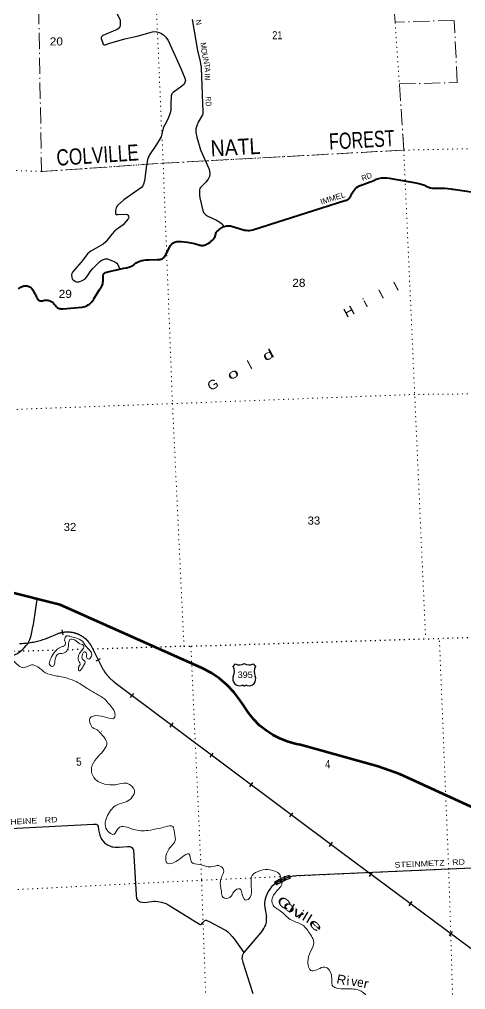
# Model space of a CAD drawing. Header units: feet. Extents: x 733631 to 986127, y 195788 to 388968.
# Drawn here: x 786184 to 795868, y 303644 to 324678 of the extents above; entities that cross this region are included whole.
import ezdxf
from ezdxf.enums import TextEntityAlignment as Align

# ---------------------------------------------------------------- set-up
doc = ezdxf.new("R2010")
doc.units = ezdxf.units.FT
doc.header["$LTSCALE"] = 70
doc.linetypes.add('DOT_DASHED', pattern=[7.7, 5, -1.2, 0.3, -1.2])
doc.linetypes.add('DOTTED', pattern=[1.5, 0.3, -1.2])
for name, color, linetype, lineweight in [('16', 7, 'Continuous', 25), ('20', 7, 'Continuous', 70), ('26', 7, 'Continuous', 40), ('29', 7, 'Continuous', 25), ('31', 7, 'Continuous', 13), ('34', 7, 'Continuous', 25), ('39', 7, 'Continuous', 13), ('44', 7, 'DOT_DASHED', 13), ('6', 7, 'DOTTED', 25), ('7', 7, 'DOTTED', 13)]:
    doc.layers.add(name, color=color, linetype=linetype, lineweight=lineweight)
for name, color, linetype in [('27', 7, 'Continuous'), ('30', 7, 'Continuous'), ('41', 7, 'Continuous'), ('42', 7, 'Continuous')]:
    doc.layers.add(name, color=color, linetype=linetype)

msp = doc.modelspace()

# ---------------------------------------------------------------- linework, layer by layer
at = {"layer": '16'}
for p, q in [((790821.79, 310646.79), (790873.1, 310705.55)), ((791064.86, 310711.52), (791064.58, 310711.32)), ((791256.95, 310705.64), (791308.34, 310646.79))]:
    msp.add_line(p, q, dxfattribs=at)
for centre, radius, start, end in [((790964.18, 310863.21), 182.07, 239.97227, 303.45418), ((791165.96, 310862.71), 181.52, 236.33975, 300.08743), ((791165.95, 310863.21), 182.07, 236.54582, 236.59441), ((790628.81, 310536.16), 222.05, 332.97043, 29.75871), ((791501.31, 310536.16), 222.05, 150.24129, 207.02957), ((790968, 310381.26), 151.42, 159.09177, 283.81923), ((791162.12, 310381.26), 151.42, 256.18077, 20.90823)]:
    msp.add_arc(centre, radius, start, end, dxfattribs=at)
for centre, major_axis, start_param, end_param in [((791023.34, 310182.44), (-19.56, 51.67), 4.95877769, 6.28318531), ((791106.79, 310182.44), (19.56, 51.67), 0, 1.32637542)]:
    msp.add_ellipse(centre, major_axis=major_axis, ratio=0.929097, start_param=start_param, end_param=end_param, dxfattribs=at)
at = {"layer": '20'}
msp.add_lwpolyline([(796324.87, 307455.01), (794869, 308115.95), (794439.51, 308317.02), (793972, 308479.95), (792286, 308948.95), (792195.35, 308965.77), (792020.42, 309012.77), (791851.35, 309077.79), (791690.01, 309160.13), (791538.16, 309258.88), (791397.46, 309372.96), (791269.46, 309501.13), (791155.56, 309641.98), (791057, 309793.95), (790978.96, 309914.04), (790844.1, 310086.77), (790691.92, 310244.47), (790524.1, 310385.39), (790342.46, 310508), (790149, 310610.95), (787070, 311982.95), (784648, 312591.95)], dxfattribs=at)
at = {"layer": '26'}
for points in [[(790235.83, 319799.69), (790243.39, 319804.36), (790280.54, 319821.66), (790315.67, 319842.74), (790348.41, 319867.38), (790378.4, 319895.31), (790403.36, 319923.99), (790421.78, 319948.92), (790434.03, 319973.99), (790435.14, 319977.32), (790440.05, 320001.99), (790446.63, 320027.32), (790450.23, 320037.87), (790458.01, 320054.66), (790467.49, 320070.54), (790478.59, 320085.35), (790491.17, 320098.91), (790505.1, 320111.09), (790520.22, 320121.74), (790522.2, 320122.96), (790581.13, 320167.77), (790605.17, 320180.54), (790630.42, 320190.72), (790656.59, 320198.2), (790683.4, 320202.91), (790710.56, 320204.79), (790737.77, 320203.82), (790764.72, 320200.02), (790768.07, 320199.34), (791066.95, 320111.76), (791103.43, 320105.19), (791140.39, 320102.47), (791177.44, 320103.63), (791214.16, 320108.66), (791250.16, 320117.49), (791274.81, 320125.93), (793249.4, 320749.43), (793267.51, 320753.98), (793285.05, 320760.4), (793301.82, 320768.62), (793317.64, 320778.55), (793332.33, 320790.07), (793345.74, 320803.07), (793357.72, 320817.4), (793368.13, 320832.9), (793376.87, 320849.41), (793379.25, 320855.34), (793387.89, 320880.32), (793402.18, 320905.34), (793425.75, 320946.6), (793448.13, 320977.9), (793473.65, 321006.68), (793502.05, 321032.64), (793533, 321055.49), (793540.65, 321060.4), (793875.53, 321188.84), (793929.23, 321211.76), (793985.02, 321228.93), (794042.31, 321240.18), (794100.46, 321245.38), (794158.83, 321244.47), (794211.49, 321238.36), (794790.22, 321135.36), (794883.87, 321112.83), (794974.66, 321080.64), (795000.99, 321068.76), (795025.67, 321057.62), (795050.99, 321047), (795065.28, 321041.01), (795106.08, 321028.72), (795147.94, 321020.77), (795190.4, 321017.24), (795232.49, 321018.15), (795257.41, 321020.72), (795282.49, 321020.34), (795419.6, 321018.25), (795549.6, 321002.84), (795574.23, 320999.92), (795599.6, 320996.24), (796919.16, 320804.77)], [(787104.04, 318402.19), (787123.21, 318402.91), (787129.9, 318403.63), (787543.35, 318437.94), (787578.56, 318444.71), (787612.87, 318455.11), (787645.9, 318469.05), (787677.29, 318486.36), (787706.7, 318506.86), (787733.81, 318530.32), (787758.32, 318556.49), (787779.96, 318585.07), (787798.49, 318615.76), (787806.83, 318632.44), (787932.67, 318827.65), (787951.8, 318854.05), (787968.08, 318882.31), (787981.3, 318912.11), (787991.35, 318943.13), (787998.09, 318975.03), (788001.46, 319007.46), (788001.87, 319022.68), (788000.59, 319095.59), (787999.64, 319104.87), (787999.67, 319114.2), (788000.68, 319123.47), (788002.65, 319132.58), (788005.56, 319141.44), (788009.38, 319149.95), (788014.06, 319158.01), (788019.57, 319165.54), (788025.83, 319172.45), (788032.78, 319178.67), (788040.34, 319184.13), (788048.43, 319188.77), (788049.97, 319189.45), (788079.26, 319198.27), (788099.97, 319203), (788450.92, 319283.11), (788507.08, 319293.49), (788561.86, 319309.68), (788614.63, 319331.51), (788664.84, 319358.74), (788684.2, 319371.15), (788719.99, 319397.42), (788758.33, 319419.81), (788798.81, 319438.07), (788840.96, 319451.99), (788884.35, 319461.44), (788928.48, 319466.29), (788972.88, 319466.51), (788983.98, 319465.83), (789177.18, 319473.35), (789202.61, 319474.34), (789227.18, 319474.72), (789233.83, 319475.27), (789249.41, 319478.21), (789264.6, 319482.77), (789279.23, 319488.89), (789293.13, 319496.51), (789306.17, 319505.53), (789318.19, 319515.87), (789329.06, 319527.41), (789338.66, 319540.03), (789346.9, 319553.58), (789353.67, 319567.91), (789354.24, 319569.32), (789461.43, 319775.95), (789476.73, 319793.92), (789493.83, 319810.18), (789512.53, 319824.57), (789532.64, 319836.93), (789553.92, 319847.12), (789576.16, 319855.02), (789599.1, 319860.56), (789622.49, 319863.67), (789641.41, 319864.19), (789666.14, 319862.91), (789691.41, 319860.66), (789825.61, 319848.67), (789982.45, 319817.89), (790096.46, 319784.47), (790113.9, 319779.88), (790131.73, 319777.13), (790149.75, 319776.25), (790167.76, 319777.27), (790185.57, 319780.16), (790202.97, 319784.9), (790219.79, 319791.44), (790235.83, 319799.69)], [(786161.17, 318837.02), (786192.33, 318855.26), (786213.08, 318870.05), (786228.83, 318880.34), (786245.58, 318888.93), (786263.12, 318895.72), (786281.29, 318900.64), (786299.86, 318903.64), (786318.65, 318904.67), (786337.44, 318903.74), (786356.03, 318900.84), (786374.22, 318896.02), (786391.81, 318889.33), (786408.6, 318880.83), (786424.4, 318870.63), (786439.06, 318858.82), (786452.4, 318845.56), (786453.35, 318844.39), (786472.04, 318819.43), (786485.52, 318794.39), (786554.67, 318665.91), (786568.04, 318641.08), (786580.13, 318615.91), (786581.39, 318613.9), (786587.61, 318605.98), (786594.63, 318598.76), (786602.36, 318592.31), (786610.72, 318586.7), (786619.63, 318582), (786628.98, 318578.25), (786638.66, 318575.5), (786648.59, 318573.78), (786658.63, 318573.11), (786668.69, 318573.49), (786678.66, 318574.92), (786686, 318576.67), (786708.33, 318583.67), (786731.27, 318588.29), (786754.57, 318590.49), (786777.97, 318590.24), (786801.21, 318587.55), (786824.05, 318582.44), (786846.23, 318574.97), (786867.5, 318565.23), (786887.64, 318553.31), (786906.43, 318539.36), (786923.65, 318523.52), (786939.12, 318505.96), (786939.87, 318504.91), (786956.89, 318479.96), (786978.4, 318454.91), (786982.13, 318451.07), (786996.86, 318438.78), (787012.79, 318428.09), (787029.75, 318419.13), (787047.55, 318411.99), (787066.01, 318406.76), (787084.9, 318403.47), (787104.04, 318402.19)]]:
    msp.add_lwpolyline(points, dxfattribs=at)
at = {"layer": '29'}
for p, q in [((784719.83, 307071.25), (787791.13, 307233.31)), ((788663.45, 306663.93), (788715.75, 305698.94)), ((789518.03, 305415.62), (790090.03, 305060.41)), ((791457.77, 304922.2), (791055.71, 304444.94))]:
    msp.add_line(p, q, dxfattribs=at)
for points in [[(788136.89, 325147.15), (788367.54, 324659.15), (788374.33, 324604.84), (788370.58, 324546.72), (788361.21, 324518.6), (788342.47, 324490.47), (788333.11, 324477.35), (788304.68, 324456.72), (787992.79, 324327.45), (787971.5, 324310.49), (787964.01, 324299.24), (787956.51, 324284.24), (787956.91, 324263.43), (787984.11, 324185.71), (788003.35, 324141.76), (788023.96, 324124.88), (788044.95, 324125.44), (788144.47, 324161.63), (788475.8, 324257.31), (788741.88, 324318.14), (789069.34, 324409.64), (789124.7, 324415.48), (789165.92, 324409.86), (789214.64, 324396.73), (789250.16, 324378.27), (789308.32, 324342.36), (789351.41, 324302.99), (789383.26, 324267.37), (789413.61, 324220.99), (789557.07, 323901.32), (789686.26, 323610.95)], [(789930.81, 324679.43), (790049.62, 324003.26), (790106.46, 323768.66), (790126.5, 323630.51), (790166.42, 322670.02), (790164.55, 322630.65), (790157.79, 322605.51), (790066.87, 322450.47), (790042.76, 322388.8), (790016.03, 322303.05), (790012.79, 322272.56), (790014.66, 322225.69), (790033, 322123.92), (790112.2, 321848.22), (790294.76, 321447.63), (790306.97, 321401.25), (790314.43, 321323.89), (790307.87, 321273.27), (790284.45, 321215.15), (790227.99, 321145.67), (790111.26, 321032.06), (790100.84, 321014.55), (790093.34, 320980.8), (790093.66, 320859.66), (790098.03, 320806.44), (790162.56, 320537.1), (790182.34, 320495.22), (790206.7, 320463.35), (790229.18, 320440.85), (790259.98, 320417.66), (790461.34, 320324.47), (790533.73, 320278.79), (790577.67, 320243.99), (790618.19, 320191.45)], [(789686.26, 323610.95), (789777.95, 323404.87), (789787.02, 323354.34), (789777.65, 323307.47), (789760.79, 323271.85), (789712.07, 323228.58), (789521.4, 323095.93), (789492.87, 323067.5), (789475.75, 323023.46), (789468.15, 322853.47), (789471.33, 322707.54), (789464.97, 322673.56), (789413.9, 322532.19), (789346.15, 322404.31), (789319.56, 322358.82), (789305.07, 322317.88), (789258.68, 322135.72), (789239.04, 322093.1), (789161.3, 321962.82), (789008.55, 321742.02), (788991.69, 321706.4), (788972.88, 321666.63), (788940.32, 321515.88), (788900.71, 321181.02), (788880.21, 321102.72), (788865.22, 321072.72), (788831.57, 321036.93), (788450.4, 320767.6), (788313.83, 320645.13), (788281.59, 320594.64), (788267.72, 320532.24), (788266.6, 320467.16), (788273.16, 320454.04), (788283.47, 320450.28), (788325.53, 320445.6), (788508.91, 320452.72), (788527.97, 320446.54), (788536.4, 320437.16), (788551.39, 320410.91), (788557.01, 320382.79), (788545.03, 320353.11), (788468.01, 320257.18), (788436.9, 320225.69), (788281.58, 320118.66), (788245.05, 320086.57), (788196.25, 320028.48), (788111.45, 319924.18), (788062.38, 319857.85), (788003.1, 319802.81), (787734.5, 319649.74), (787697.02, 319625.37), (787663.93, 319595.72), (787564.34, 319456.5), (787338.17, 319197.23), (787321.37, 319167.91), (787315.75, 319141.67), (787322.28, 319085.51), (787332.61, 319055.43), (787353.22, 319032.93), (787400.33, 318997.63), (787431.91, 318986.06), (787465.64, 318987.93), (787499.36, 318993.56), (787533.17, 319006.83), (787604.28, 319049.8), (787650.91, 319094.22), (787734.54, 319228.78), (787776.66, 319280.4), (787932.64, 319430.4), (787977.13, 319462.26), (788007.11, 319475.38), (788052.07, 319484.76), (788096.02, 319485.22), (788134.51, 319473.51), (788255.92, 319420.72), (788295.64, 319394.77), (788322.65, 319364.73), (788364.34, 319263.35)], [(786561.54, 312103.1), (786518.14, 311803.91), (786474.76, 311518.77)], [(785365.42, 310402.56), (785461.34, 310483.06), (785591.95, 310560.58), (785709.28, 310609.31), (785762.4, 310662.46), (785802.25, 310753.27), (785819.41, 310776.81), (785835.46, 310793.14), (785854.83, 310806.71), (785875.3, 310817.5), (785984.88, 310859.31), (786107.74, 310914.96), (786128.78, 310925.76), (786150.91, 310940.43), (786198.5, 310976.97), (786258.28, 311026.26), (786289.26, 311056.71), (786333.54, 311102.67), (786356.79, 311133.68), (786380.03, 311174.1), (786412.13, 311236.67), (786439.79, 311318.06), (786461.94, 311430.47), (786474.76, 311518.77)], [(787791.13, 307233.31), (787826.92, 307233.07), (787851.27, 307229.2), (787865.67, 307223.1), (787878.95, 307212.03), (787891.12, 307189.33), (787904.4, 307107.37), (787927.66, 306991.63), (787935.4, 306970.04), (787948.69, 306938.47), (787967.51, 306906.35), (788004.03, 306859.28), (788031.71, 306826.61), (788049.42, 306812.21), (788097.01, 306781.76), (788157.9, 306752.4), (788188.89, 306741.33), (788220.99, 306735.24), (788265.27, 306733.01), (788349.39, 306733.03), (788533.15, 306746.32), (788560.82, 306746.3), (788579.65, 306742.44), (788602.89, 306735.23), (788621.7, 306723.05), (788648.27, 306696.47), (788658.23, 306684.28), (788663.45, 306663.93)], [(797216.2, 306327.58), (795501, 306255.95), (792205.9, 306109.46)], [(792205.9, 306109.46), (792120.67, 306103.37), (792064.22, 306090.63), (792023.26, 306078.45), (791913.67, 306036.37), (791888.21, 306023.63), (791808.51, 305985.98), (791757.59, 305956.63), (791711.1, 305921.74), (791655.76, 305868.58), (791615.91, 305822.62), (791584.91, 305773.34), (791552.81, 305706.88), (791533.99, 305658.16), (791511.85, 305572.87), (791505.21, 305527.47), (791506.32, 305466.55), (791511.86, 305421.15), (791545.06, 305219.58)], [(788715.75, 305698.94), (788726.86, 305618.84), (788753.42, 305575.65), (788802.13, 305547.96), (788850.83, 305535.78), (788903.97, 305534.67), (789098.79, 305561.25), (789134.21, 305562.36), (789185.13, 305555.72), (789271.48, 305539.1), (789364.45, 305506.99), (789424.23, 305475.97), (789518.03, 305415.62)], [(791457.77, 304922.2), (791489.73, 304965.95), (791512.97, 305008.03), (791529.58, 305046.8), (791545.07, 305107.15), (791549.5, 305147.58), (791545.06, 305219.58)], [(790090.03, 305060.41), (790107.22, 305054.57), (790124.93, 305054.57), (790134.88, 305060.66), (790165.88, 305098.31), (790205.73, 305138.18), (790222.34, 305146.49), (790236.73, 305147.6), (790250, 305144.83), (790300.92, 305122.68), (790641.87, 304941.6), (790668.43, 304925.54), (790706.07, 304897.3), (790745.92, 304859.09), (790803.48, 304797.06), (790844.44, 304746.68), (791055.71, 304444.94)], [(791055.71, 304444.94), (791028.19, 304393.36), (791021.55, 304375.64), (791016.01, 304344.63), (791014.91, 304313.62), (791015.64, 304294.74), (791031.52, 304237.75), (791186.49, 303763.73), (791248.48, 303559.94)]]:
    msp.add_lwpolyline(points, dxfattribs=at)
at = {"layer": '29', "linetype": 'DOTTED', "lineweight": 100}
msp.add_arc((792351.08, 305033.01), 1096.62, 105.95503, 123.72932, dxfattribs=at)
at = {"layer": '31'}
for p, q in [((792039.81, 306120.97), (792060.9, 306048.93)), ((791764.2, 305911.63), (791722.74, 305974.49))]:
    msp.add_line(p, q, dxfattribs=at)
for points in [[(792039.81, 306120.97), (792027.63, 306117.34), (792011.22, 306111.87), (791995.98, 306107.96), (791974.1, 306100.14), (791954.17, 306092.71), (791934.24, 306085.28), (791907.67, 306073.94), (791884.62, 306063.78), (791867.81, 306056.74), (791845.15, 306045.79), (791815.45, 306029.76), (791789.27, 306015.29), (791758.41, 305997.31), (791722.74, 305974.49)], [(792034.78, 306109.66), (791998.33, 306100.3), (791976.84, 306092.62), (791937.21, 306077.85), (791910.85, 306066.6), (791887.78, 306056.43), (791871.1, 306049.44), (791848.79, 306038.66), (791819.28, 306022.74), (791793.22, 306008.33), (791762.58, 305990.48), (791733.88, 305972.12), (791766.45, 305922.74)], [(791766.45, 305922.74), (791788.21, 305937.27), (791807.17, 305947.94), (791829.89, 305961.27), (791853.08, 305973.86), (791878.27, 305987.24), (791898.05, 305996.74), (791921.67, 306007.38), (791933.87, 306012.5), (791959.85, 306023.53), (791990.59, 306034.57), (792039.74, 306051.49), (792050.96, 306054.4), (792034.78, 306109.66)], [(792060.9, 306048.93), (792042.09, 306043.84), (791993.24, 306027.02), (791962.77, 306016.08), (791936.98, 306005.13), (791924.86, 306000.04), (791901.42, 305989.49), (791881.88, 305980.1), (791856.87, 305966.81), (791833.82, 305954.3), (791811.16, 305941), (791792.4, 305930.45), (791764.2, 305911.63)]]:
    msp.add_lwpolyline(points, dxfattribs=at)
at = {"layer": '34', "lineweight": 13}
for p, q in [((786790.36, 311263.81), (787027.2, 311364.14)), ((787742.01, 311094.34), (787967.97, 310649.63))]:
    msp.add_line(p, q, dxfattribs=at)
at = {"layer": '34'}
for p, q in [((787130.5, 311333.87), (787110.98, 311442.75)), ((787847.4, 310768.83), (787946.01, 310818.93)), ((788598.29, 309976.73), (788664.59, 310065.27)), ((789458.11, 309336.13), (789524.41, 309424.67)), ((790325.66, 308683.22), (790391.96, 308771.76)), ((791185.47, 308042.62), (791251.77, 308131.16)), ((792053.03, 307389.71), (792119.33, 307478.25)), ((792912.84, 306749.11), (792979.14, 306837.65)), ((793782.5, 306098.65), (793848.45, 306187.46)), ((794644.89, 305461.53), (794710.84, 305550.33)), ((795515.08, 304812.12), (795581.02, 304900.93))]:
    msp.add_line(p, q, dxfattribs=at)
for points in [[(786183.86, 311148.17), (786214.52, 311148.75), (786244.98, 311150.02), (786275.45, 311151.82), (786306.08, 311153.98), (786336.53, 311156.82), (786366.79, 311160.2), (786397.23, 311163.92), (786427.48, 311168.35), (786457.55, 311173.29), (786487.79, 311178.77), (786517.68, 311184.77), (786547.55, 311191.12), (786577.42, 311198.17), (786606.93, 311205.73), (786636.43, 311213.83), (786665.75, 311222.27), (786695.07, 311231.42), (786724.03, 311240.9), (786752.98, 311251.09), (786781.57, 311261.63), (786789.95, 311264.83), (787026.8, 311365.17), (787036.59, 311368.6), (787046.38, 311371.79), (787056.21, 311374.8), (787066.15, 311377.73), (787076.12, 311380.41), (787086.08, 311382.91), (787096.15, 311385.31), (787106.24, 311387.48), (787116.33, 311389.46), (787126.53, 311391.28), (787136.68, 311392.91), (787146.87, 311394.42), (787157.15, 311395.7), (787167.37, 311396.78), (787177.65, 311397.71), (787187.92, 311398.49), (787198.26, 311399.05), (787208.54, 311399.46), (787218.89, 311399.64), (787229.17, 311399.68), (787239.52, 311399.55), (787249.81, 311399.21), (787260.09, 311398.69), (787270.37, 311398.03), (787280.68, 311397.14), (787290.96, 311396.1), (787301.2, 311394.86), (787311.42, 311393.5), (787321.61, 311391.87), (787331.78, 311390.1), (787341.87, 311388.19), (787351.97, 311386.09), (787362.04, 311383.79), (787372.08, 311381.3), (787382.05, 311378.71), (787391.98, 311375.85), (787401.85, 311372.85), (787411.69, 311369.73), (787421.42, 311366.42), (787431.15, 311362.87), (787440.8, 311359.22), (787450.35, 311355.36), (787459.85, 311351.41), (787469.33, 311347.21), (787478.66, 311342.88), (787487.92, 311338.42), (787497.19, 311333.75), (787506.26, 311328.9), (787515.3, 311323.98), (787524.24, 311318.82), (787533.16, 311313.54), (787541.88, 311308.12), (787550.54, 311302.49), (787559.12, 311296.77), (787567.62, 311290.9), (787575.94, 311284.83), (787584.25, 311278.64), (787592.4, 311272.32), (787600.43, 311265.84), (787608.31, 311259.25), (787616.12, 311252.5), (787623.84, 311245.65), (787631.39, 311238.62), (787638.83, 311231.49), (787646.14, 311224.19), (787653.38, 311216.79), (787660.4, 311209.27), (787667.33, 311201.63), (787674.11, 311193.89), (787680.78, 311185.98), (787687.27, 311178.01)], [(787687.27, 311178.01), (787693.69, 311169.88), (787699.88, 311161.68), (787706.01, 311153.32), (787711.92, 311144.89), (787717.72, 311136.36), (787723.37, 311127.77), (787728.9, 311119.01), (787734.19, 311110.17), (787739.37, 311101.29), (787742.98, 311094.86), (787968.96, 310650.12), (787975.91, 310635.72), (787983.15, 310621.57), (787990.66, 310607.53), (787998.35, 310593.5), (788006.34, 310579.71), (788014.53, 310566.11), (788022.93, 310552.52), (788031.62, 310539.16), (788040.52, 310526), (788049.7, 310512.88), (788059.05, 310500.03), (788068.56, 310487.28), (788078.41, 310474.68), (788088.43, 310462.35), (788098.69, 310450.14), (788109.07, 310438.1), (788119.8, 310426.21), (788130.6, 310414.58), (788141.73, 310403.09), (788152.96, 310391.84), (788164.43, 310380.72), (788176.06, 310369.88), (788187.91, 310359.23), (788199.87, 310348.76), (788212.14, 310338.52), (788224.53, 310328.43), (788237.08, 310318.64), (788249.77, 310309), (788257.5, 310303.4), (793174.09, 306621.69), (796972.13, 303801.43)]]:
    msp.add_lwpolyline(points, dxfattribs=at)
at = {"layer": '34', "lineweight": 13}
msp.add_lwpolyline([(788256.85, 310302.51), (793173.43, 306620.81), (796971.45, 303800.57)], dxfattribs=at)
for centre, radius, start, end in [((787225.85, 310808.63), 589.97, 28.96634, 109.67633), ((786160.96, 312899.89), 1752.96, 270.74918, 291.04181), ((788793.33, 311042.75), 914.2, 205.46826, 234.06748)]:
    msp.add_arc(centre, radius, start, end, dxfattribs=at)
at = {"layer": '34', "linetype": 'DOTTED', "lineweight": 100}
msp.add_arc((792491.99, 304725.62), 1432.26, 108.04981, 121.63584, dxfattribs=at)
at = {"layer": '39'}
for p, q in [((787763.22, 309325.66), (787770.53, 309322.83)), ((787961.74, 309248.81), (787963.19, 309248.25))]:
    msp.add_line(p, q, dxfattribs=at)
for points in [[(786828.22, 310714.59), (786864.56, 310819.26), (786903.95, 310897.73), (786961.53, 310976.91), (787037.7, 311046.68), (787101.39, 311073.46), (787158.94, 311102.02), (787185.63, 311143.55), (787166.44, 311219.74), (787178.35, 311276.89), (787205.28, 311312.35), (787278.49, 311303.06), (787405.35, 311267.5), (787551.83, 311196.27), (787585.91, 311153.05), (787637.66, 311072.06), (787759.76, 310900.67), (787723.77, 310838.53), (787682.46, 310808.58), (787642.4, 310849.54), (787641.15, 310932.5), (787589.28, 310964.9), (787554.91, 310912.94), (787555.09, 310805.65), (787607.44, 310761.12), (787601.11, 310716.33), (787557.91, 310631.64), (787478.03, 310553.62), (787468.86, 310632.22), (787504.53, 310702.45), (787480.47, 310748.08), (787465.43, 310873.02), (787521.97, 310978.47), (787582.95, 311073.98), (787550.58, 311125.36), (787497.25, 311143.53), (787447.4, 311176.01), (787382.78, 311224.11), (787317.49, 311237.76), (787293.17, 311238.84), (787273.68, 311219.86), (787241.75, 311054.62), (787182.87, 310957.18), (787076.67, 310930.77), (787030.44, 310922.9), (786972.46, 310853.83), (786938.67, 310684.47), (786936.81, 310680.35), (786917.64, 310653.29), (786874.98, 310657.7), (786839.11, 310694.77), (786828.22, 310714.59)], [(785991.07, 310823.85), (786078.13, 310750.18), (786271.37, 310622.06), (786447.08, 310681.54), (786584.28, 310640.31), (786753.2, 310513.26), (786964.16, 310448.59), (787231.54, 310390.16), (787428.85, 310312.8), (787685.99, 310154.77), (787857.91, 310054.16), (788030.15, 309945.46), (788136.03, 309826.08), (788252.23, 309650.41), (788254.11, 309551.28), (787911, 309580.44), (787710.79, 309526.08), (787763.22, 309325.66)], [(787763.22, 309325.66), (787839.44, 309287.72), (787897.42, 309253.36), (787948.96, 309197.53), (788002.64, 309139.55), (788050.53, 309069.6)], [(788050.53, 309069.6), (788083.23, 309010.13), (788007.57, 308824.97), (787860.49, 308655.26), (787751.04, 308454.61), (787819.12, 308216.33), (788030.06, 308101.04), (788269.42, 308086.06), (788515.11, 308115.87), (788679.16, 307958.26), (788504.56, 307716.61), (788308.79, 307652.31), (788097.51, 307417.33), (788083.44, 307107.01), (788239.04, 307009.82), (788332.85, 307145.07), (788659.72, 307117.3), (788972.22, 307095.04), (789209.26, 307138.69), (789351.59, 307172.57), (789513.06, 307182.9), (789546.77, 307046.54), (789560.33, 306856.76), (789493.05, 306767.08), (789364.83, 306529.26), (789388.76, 306384.42), (789579.65, 306418.17), (789721.21, 306522.89), (789862.43, 306585.07), (789920.19, 306403.08), (790093.92, 306359.23), (790341.01, 306302.03), (790509.85, 306330.87), (790609.69, 306261.88), (790557.62, 306043.22), (790555.01, 305852.8), (790570.8, 305760.28), (790601.69, 305644.06), (790753.46, 305643.89), (790843.55, 305770.9), (790964.72, 305828.26), (791024.85, 305688.87), (791097.85, 305582.39), (791190.42, 305646.73), (791216.07, 305868.41), (791212.59, 306007.97), (791234.63, 306116.13), (791311.03, 306179.84), (791522.71, 306250.85), (791728.76, 306208.25), (791836.77, 306137.54), (791860.49, 306051.07)], [(791860.49, 306051.07), (791884.04, 305965.27), (791837.84, 305854.14), (791750.59, 305757.61), (791671.16, 305616.85), (791716.72, 305436.41), (791756.22, 305409.6), (791872.71, 305329.1), (792094.45, 305145.4), (792333.28, 305041.82), (792499.24, 304835.19), (792569.07, 304706.31), (792447.64, 304296.66), (792532.28, 304048.9), (792814.36, 304130.74), (792954.56, 303962.09), (792986.36, 303720.37), (793241.77, 303657.43), (793552.41, 303631.05), (793715.42, 303499.72), (793704.86, 303254.33), (793577.98, 303085.4), (793384.66, 303061.68), (793174.36, 303006.93), (793196.24, 302811.39), (793431.48, 302798.28), (793586.01, 302676.74), (793424.16, 302573.26), (793308.5, 302530.29), (793295.39, 302195.72), (793259.98, 302016.18), (793214.44, 301939.5), (792929.87, 301715.84), (792928.72, 301539.65), (793032.93, 301462.73), (793203.76, 301441.03), (793337.45, 301334.88), (793377.35, 301144.1), (793359.56, 300979.41), (793577.74, 300937.29), (793801.09, 300917.64), (793973.52, 300855.51), (794096.12, 300876.48), (794164.6, 301089.7), (794461.73, 301200.47), (794654.03, 301147.22), (794768.64, 301165.85)]]:
    msp.add_spline(points, degree=3, dxfattribs=at)
at = {"layer": '44'}
msp.add_lwpolyline([(786548.22, 328157.74), (786664, 321381.95), (789304, 321559.95), (794526, 321843.95), (794429.35, 323279.49), (795686.93, 323308.59), (795620.46, 324657.74), (794336.95, 324618.79), (794245.45, 325969.95)], dxfattribs=at)
at = {"layer": '6'}
for p, q in [((785953.85, 310976.43), (786975.99, 311007.49)), ((787227.34, 311015.13), (787551.75, 311024.99))]:
    msp.add_line(p, q, dxfattribs=at)
msp.add_lwpolyline([(787671.97, 311028.65), (789755, 311091.95), (789913, 311089.95), (797258.52, 311320.09)], dxfattribs=at)
at = {"layer": '7'}
for points in [[(793802.57, 335596.35), (793942, 332429.95), (794168, 327121.95), (794526, 321843.95), (795000.03, 311249.33)], [(788688.98, 335414.49), (788841, 332176.95), (789076, 326787.95), (789304, 321559.95), (789506, 316347.95), (789755, 311091.95)], [(766243.66, 320808.16), (768033, 320909.95), (773345, 321189.95), (778975, 321495.95), (784121, 321474.95), (786664, 321381.95), (789304, 321559.95), (794526, 321843.95), (796880.21, 321893.55)], [(797070.69, 316569.79), (794763, 316546.95), (789506, 316347.95), (784410, 316159.95), (781776, 316129.95), (779101, 316185.95), (773711, 315967.95), (768437, 315640.95), (766426.35, 315497.33)], [(796053.03, 289672.75), (796003, 290333.95), (795845, 295621.95), (795667, 300914.95), (795501, 306255.95), (795298, 311262.95)], [(789906, 311087.95), (790138, 306014.95), (790330, 300630.95), (790473, 295355.95), (790679, 290093.95), (790720.25, 289483.02)], [(792047.82, 306100.77), (795501, 306255.95), (797436.78, 306337.63)], [(766788.43, 304972.29), (768824, 305057.95), (774083, 305273.95), (779379, 305449.95), (784786, 305743.95), (790138, 306014.95), (791970.98, 306097.32)]]:
    msp.add_lwpolyline(points, dxfattribs=at)

# ---------------------------------------------------------------- texts
at = {"layer": '16', "width": 1.05}
msp.add_text('395', height=140, dxfattribs=at).set_placement((791084.67, 310399.75), align=Align.CENTER)
at = {"layer": '27'}
msp.add_text('RD', height=120, rotation=20.984, dxfattribs=at).set_placement((793633.7, 321171.06))
at = {"layer": '27', "width": 1.1}
msp.add_text('IMMEL', height=120, rotation=17.524, dxfattribs=at).set_placement((792736.96, 320661.03))
at = {"layer": '30'}
for s, rotation, width, p in [('N', 279.966, 0.8, (790014.97, 324604.94)), ('M', 279.966, 0.8, (790121.6, 324100.45)), ('O', 279.966, 0.8, (790135.62, 323981.77)), ('U', 279.619, 0.85, (790158.5, 323871.96)), ('N', 279.619, 0.8, (790180.93, 323759.13)), ('T', 276.254, 0.95, (790195.37, 323665.14)), ('A', 272.38, 0.8, (790204.89, 323582.06)), ('N', 272.38, 0.7, (790205.79, 323408.35)), ('R', 272.38, 0.7, (790224.79, 322951.2)), ('D', 272.38, 0.7, (790229.54, 322840.66))]:
    msp.add_text(s, height=120, rotation=rotation, dxfattribs=dict(at, width=width)).set_placement(p, align=Align.CENTER)
msp.add_text('I', height=120, rotation=272.38, dxfattribs=at).set_placement((790203.38, 323481.69), align=Align.CENTER)
at = {"layer": '30', "width": 1.2}
for s, rotation, p in [('HEINE   RD', 3.02, (785988.27, 307218.29)), ('STEINMETZ   RD', 2.546, (794328.03, 306286.39))]:
    msp.add_text(s, height=120, rotation=rotation, dxfattribs=at).set_placement(p)
at = {"layer": '41'}
for s, rotation, width, p in [('C', 319.686, 1.6, (791750.42, 305543.6)), ('o', 321.673, 1.75, (791885.03, 305438.71)), ('l', 328.799, 1.25, (792009.66, 305336.02)), ('v', 324.762, 1.75, (792089.76, 305289.44)), ('i', 328.192, 1.35, (792209.87, 305208.72)), ('l', 328.873, 1.25, (792303.57, 305165.22)), ('l', 328.191, 1.3, (792387.75, 305114.06)), ('e', 316.278, 2, (792442.91, 305073.31)), ('R', 348.016, 1.05, (793054.25, 303784.06)), ('e', 349.777, 0.95, (793500.94, 303716.88)), ('r', 347.688, 1.15, (793639.9, 303687.86))]:
    msp.add_text(s, height=200, rotation=rotation, dxfattribs=dict(at, width=width)).set_placement(p)
for s, rotation, p in [('i', 356.501, (793279.44, 303736.21)), ('v', 351.507, (793371.71, 303731.96))]:
    msp.add_text(s, height=200, rotation=rotation, dxfattribs=at).set_placement(p)
at = {"layer": '42'}
for s, p in [('l', (794379.29, 318790.21)), ('l', (794056.58, 318617.25)), ('i', (793708.87, 318430.91)), ('l', (791202.08, 317087.44))]:
    msp.add_text(s, height=200, rotation=28.188, dxfattribs=at).set_placement(p)
for s, width, p in [('H', 1.15, (793286.22, 318204.39)), ('d', 1.6, (791524.8, 317260.39)), ('o', 1.6, (790760, 316850.51)), ('G', 1.1, (790329.01, 316619.53))]:
    msp.add_text(s, height=200, rotation=28.188, dxfattribs=dict(at, width=width)).set_placement(p)
at = {"layer": '44'}
for s, rotation, width, p in [('FOREST', 3.113, 0.75, (792914.44, 321854.89)), ('NATL', 3.113, 0.9, (790343.36, 321704.88)), ('COLVILLE', 3.857, 0.8, (787000.39, 321503.55))]:
    msp.add_text(s, height=350, rotation=rotation, dxfattribs=dict(at, width=width)).set_placement(p)
at = {"layer": '7'}
for s, width, p in [('21', 0.85, (791671.22, 324247.64)), ('20', 1.1, (786842.64, 324113.33)), ('28', 1.1, (792106, 318878.95)), ('29', 1.1, (787036.56, 318640.25)), ('33', 1.05, (792439, 313724.95)), ('32', 1.05, (787145, 313585.95))]:
    msp.add_text(s, height=175, dxfattribs=dict(at, width=width)).set_placement(p)
at = {"layer": '7', "width": 0.9}
for s, p in [('5', (787420, 308495.95)), ('4', (792819, 308440.95))]:
    msp.add_text(s, height=175, rotation=2.229, dxfattribs=at).set_placement(p)

doc.saveas('drawing.dxf')
